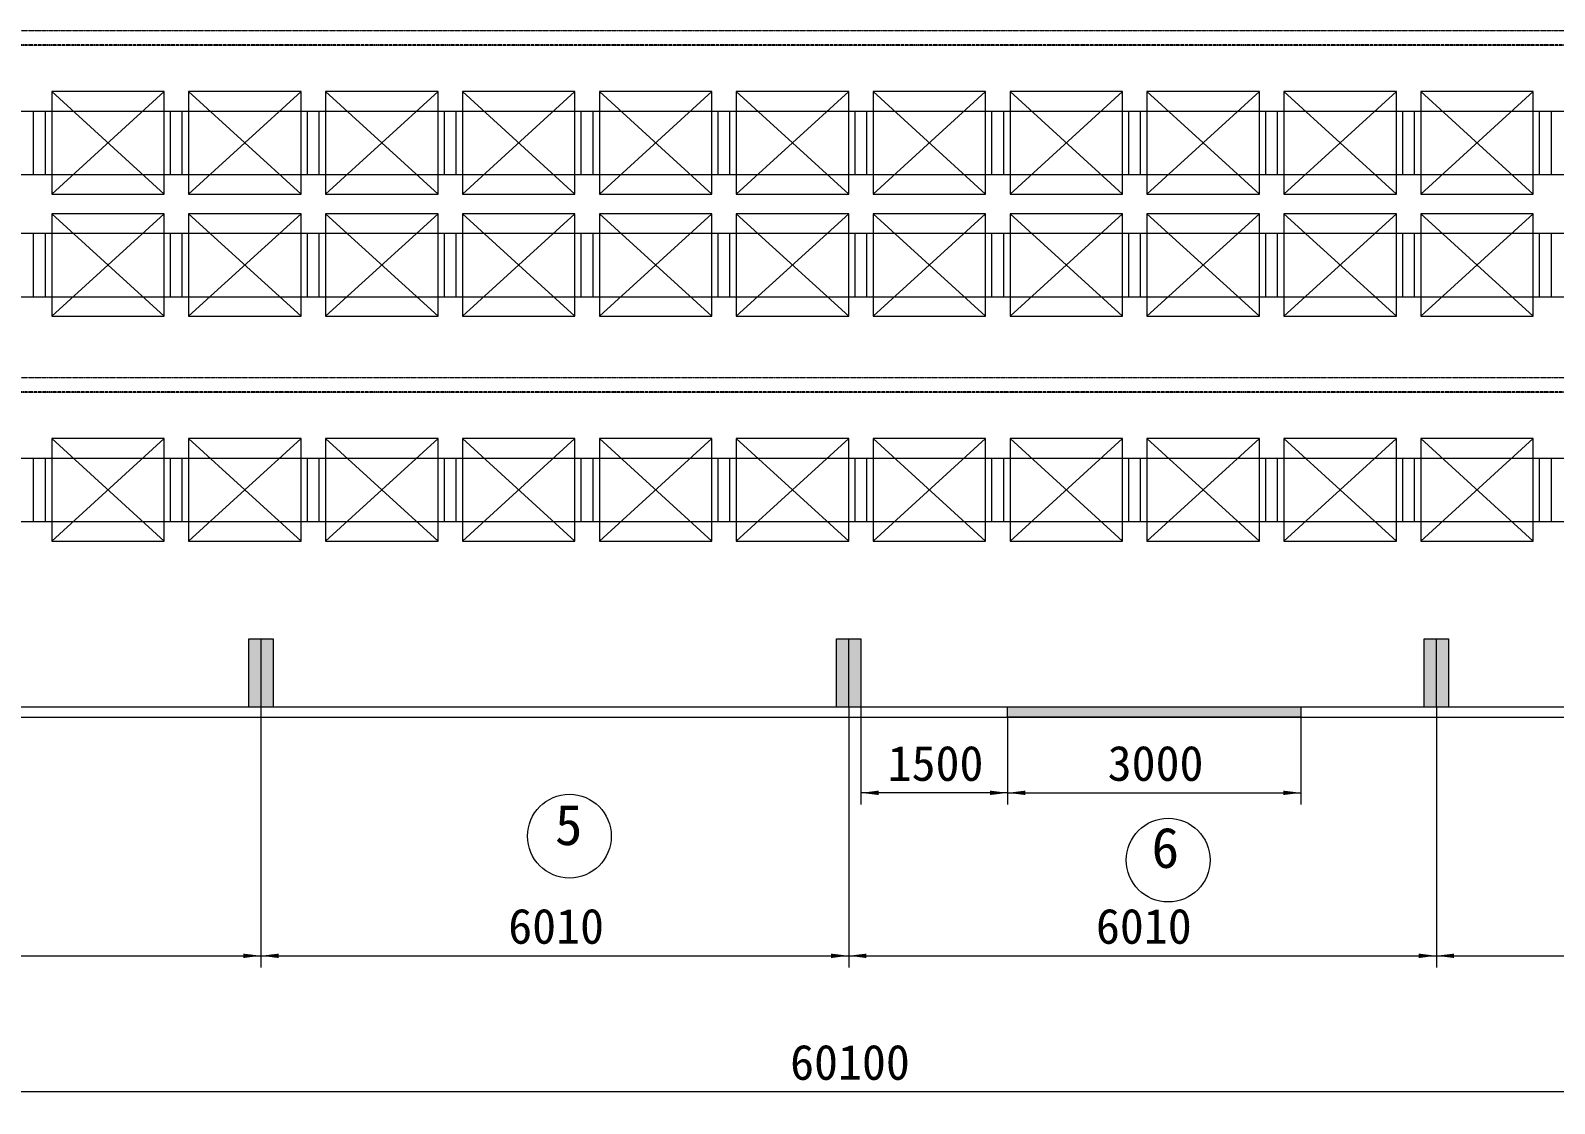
# Model space of a CAD drawing. Header units: millimetres. Extents: x -50460 to 50460, y -35640 to 35640.
# Drawn here: x -17587 to -2002, y -21345 to -10365 of the extents above; entities that cross this region are included whole.
import ezdxf

# ---------------------------------------------------------------- set-up
doc = ezdxf.new("R2010")
doc.units = ezdxf.units.MM
doc.linetypes.add('双点画线', pattern=[22, 12, -2, 2, -2, 2, -2])
doc.linetypes.add('点画线', pattern=[18, 12, -2, 2, -2])
doc.layers.get('0').update_dxf_attribs({"lineweight": 35})
for name, color, linetype, lineweight in [('7', 30, '双点画线', 18), ('PALLET', 4, 'Continuous', 18), ('RackFrame', 5, 'Continuous', 18), ('WALL-MOVE', 6, 'Continuous', 18), ('中心线层', 1, '点画线', 18), ('尺寸线层', 4, 'Continuous', 18), ('细实线', 2, 'Continuous', 18), ('细线', 7, 'Continuous', 18)]:
    doc.layers.add(name, color=color, linetype=linetype, lineweight=lineweight)
doc.dimstyles.new('AM_DEMATIC$0', dxfattribs={"dimscale": 120, "dimtxt": 3, "dimasz": 1.5, "dimexe": 1, "dimexo": 0, "dimgap": 1, "dimtad": 1, "dimdsep": 46, "dimtxsty": 'Standard', "dimblk": '_CAXARROW', "dimcen": 0, "dimdle": 3, "dimclrd": 256, "dimclre": 256, "dimclrt": 2, "dimadec": 0, "dimazin": 2, "dimtfac": 0.707107, "dimtdec": 3, "dimtmove": 0, "dimatfit": 3, "dimfxl": 0, "dimfrac": 2, "dimtolj": 1, "dimlwd": 18, "dimarcsym": 0})

# ---------------------------------------------------------------- blocks, each defined once
blk = doc.blocks.new('*X430')
at = {"layer": 'PALLET', "linetype": 'Continuous', "lineweight": 18}
for p, q in [((1835, 150), (685, 1200)), ((1835, 1200), (685, 150))]:
    blk.add_line(p, q, dxfattribs=at)
blk.add_lwpolyline([(1835, 1200), (685, 1200), (685, 150), (1835, 150), (1835, 1200)], dxfattribs=at)
blk = doc.blocks.new('*X431')
at = {"layer": 'PALLET', "linetype": 'Continuous', "lineweight": 18}
for p, q in [((1835, 150), (685, 1200)), ((1835, 1200), (685, 150))]:
    blk.add_line(p, q, dxfattribs=at)
blk.add_lwpolyline([(1835, 1200), (685, 1200), (685, 150), (1835, 150), (1835, 1200)], dxfattribs=at)
blk = doc.blocks.new('*X432')
at = {"layer": 'PALLET', "linetype": 'Continuous', "lineweight": 18}
for p, q in [((1835, 150), (685, 1200)), ((1835, 1200), (685, 150))]:
    blk.add_line(p, q, dxfattribs=at)
blk.add_lwpolyline([(1835, 1200), (685, 1200), (685, 150), (1835, 150), (1835, 1200)], dxfattribs=at)
blk = doc.blocks.new('*X433')
at = {"layer": 'PALLET', "linetype": 'Continuous', "lineweight": 18}
for p, q in [((1835, 150), (685, 1200)), ((1835, 1200), (685, 150))]:
    blk.add_line(p, q, dxfattribs=at)
blk.add_lwpolyline([(1835, 1200), (685, 1200), (685, 150), (1835, 150), (1835, 1200)], dxfattribs=at)
blk = doc.blocks.new('*X434')
at = {"layer": 'PALLET', "linetype": 'Continuous', "lineweight": 18}
for p, q in [((1835, 150), (685, 1200)), ((1835, 1200), (685, 150))]:
    blk.add_line(p, q, dxfattribs=at)
blk.add_lwpolyline([(1835, 1200), (685, 1200), (685, 150), (1835, 150), (1835, 1200)], dxfattribs=at)
blk = doc.blocks.new('*X435')
at = {"layer": 'PALLET', "linetype": 'Continuous', "lineweight": 18}
for p, q in [((1835, 150), (685, 1200)), ((1835, 1200), (685, 150))]:
    blk.add_line(p, q, dxfattribs=at)
blk.add_lwpolyline([(1835, 1200), (685, 1200), (685, 150), (1835, 150), (1835, 1200)], dxfattribs=at)
blk = doc.blocks.new('*X436')
at = {"layer": 'PALLET', "linetype": 'Continuous', "lineweight": 18}
for p, q in [((1835, 150), (685, 1200)), ((1835, 1200), (685, 150))]:
    blk.add_line(p, q, dxfattribs=at)
blk.add_lwpolyline([(1835, 1200), (685, 1200), (685, 150), (1835, 150), (1835, 1200)], dxfattribs=at)
blk = doc.blocks.new('*X437')
at = {"layer": 'PALLET', "linetype": 'Continuous', "lineweight": 18}
for p, q in [((1835, 150), (685, 1200)), ((1835, 1200), (685, 150))]:
    blk.add_line(p, q, dxfattribs=at)
blk.add_lwpolyline([(1835, 1200), (685, 1200), (685, 150), (1835, 150), (1835, 1200)], dxfattribs=at)
blk = doc.blocks.new('*X438')
at = {"layer": 'PALLET', "linetype": 'Continuous', "lineweight": 18}
for p, q in [((1835, 150), (685, 1200)), ((1835, 1200), (685, 150))]:
    blk.add_line(p, q, dxfattribs=at)
blk.add_lwpolyline([(1835, 1200), (685, 1200), (685, 150), (1835, 150), (1835, 1200)], dxfattribs=at)
blk = doc.blocks.new('*X439')
at = {"layer": 'PALLET', "linetype": 'Continuous', "lineweight": 18}
for p, q in [((1835, 150), (685, 1200)), ((1835, 1200), (685, 150))]:
    blk.add_line(p, q, dxfattribs=at)
blk.add_lwpolyline([(1835, 1200), (685, 1200), (685, 150), (1835, 150), (1835, 1200)], dxfattribs=at)
blk = doc.blocks.new('*X440')
at = {"layer": 'PALLET', "linetype": 'Continuous', "lineweight": 18}
for p, q in [((1835, 150), (685, 1200)), ((1835, 1200), (685, 150))]:
    blk.add_line(p, q, dxfattribs=at)
blk.add_lwpolyline([(1835, 1200), (685, 1200), (685, 150), (1835, 150), (1835, 1200)], dxfattribs=at)
blk = doc.blocks.new('*X462')
at = {"layer": 'PALLET', "linetype": 'Continuous', "lineweight": 18}
for p, q in [((1835, 150), (685, 1200)), ((1835, 1200), (685, 150))]:
    blk.add_line(p, q, dxfattribs=at)
blk.add_lwpolyline([(1835, 1200), (685, 1200), (685, 150), (1835, 150), (1835, 1200)], dxfattribs=at)
blk = doc.blocks.new('*X463')
at = {"layer": 'PALLET', "linetype": 'Continuous', "lineweight": 18}
for p, q in [((1835, 150), (685, 1200)), ((1835, 1200), (685, 150))]:
    blk.add_line(p, q, dxfattribs=at)
blk.add_lwpolyline([(1835, 1200), (685, 1200), (685, 150), (1835, 150), (1835, 1200)], dxfattribs=at)
blk = doc.blocks.new('*X464')
at = {"layer": 'PALLET', "linetype": 'Continuous', "lineweight": 18}
for p, q in [((1835, 150), (685, 1200)), ((1835, 1200), (685, 150))]:
    blk.add_line(p, q, dxfattribs=at)
blk.add_lwpolyline([(1835, 1200), (685, 1200), (685, 150), (1835, 150), (1835, 1200)], dxfattribs=at)
blk = doc.blocks.new('*X465')
at = {"layer": 'PALLET', "linetype": 'Continuous', "lineweight": 18}
for p, q in [((1835, 150), (685, 1200)), ((1835, 1200), (685, 150))]:
    blk.add_line(p, q, dxfattribs=at)
blk.add_lwpolyline([(1835, 1200), (685, 1200), (685, 150), (1835, 150), (1835, 1200)], dxfattribs=at)
blk = doc.blocks.new('*X466')
at = {"layer": 'PALLET', "linetype": 'Continuous', "lineweight": 18}
for p, q in [((1835, 150), (685, 1200)), ((1835, 1200), (685, 150))]:
    blk.add_line(p, q, dxfattribs=at)
blk.add_lwpolyline([(1835, 1200), (685, 1200), (685, 150), (1835, 150), (1835, 1200)], dxfattribs=at)
blk = doc.blocks.new('*X467')
at = {"layer": 'PALLET', "linetype": 'Continuous', "lineweight": 18}
for p, q in [((1835, 150), (685, 1200)), ((1835, 1200), (685, 150))]:
    blk.add_line(p, q, dxfattribs=at)
blk.add_lwpolyline([(1835, 1200), (685, 1200), (685, 150), (1835, 150), (1835, 1200)], dxfattribs=at)
blk = doc.blocks.new('*X468')
at = {"layer": 'PALLET', "linetype": 'Continuous', "lineweight": 18}
for p, q in [((1835, 150), (685, 1200)), ((1835, 1200), (685, 150))]:
    blk.add_line(p, q, dxfattribs=at)
blk.add_lwpolyline([(1835, 1200), (685, 1200), (685, 150), (1835, 150), (1835, 1200)], dxfattribs=at)
blk = doc.blocks.new('*X469')
at = {"layer": 'PALLET', "linetype": 'Continuous', "lineweight": 18}
for p, q in [((1835, 150), (685, 1200)), ((1835, 1200), (685, 150))]:
    blk.add_line(p, q, dxfattribs=at)
blk.add_lwpolyline([(1835, 1200), (685, 1200), (685, 150), (1835, 150), (1835, 1200)], dxfattribs=at)
blk = doc.blocks.new('*X470')
at = {"layer": 'PALLET', "linetype": 'Continuous', "lineweight": 18}
for p, q in [((1835, 150), (685, 1200)), ((1835, 1200), (685, 150))]:
    blk.add_line(p, q, dxfattribs=at)
blk.add_lwpolyline([(1835, 1200), (685, 1200), (685, 150), (1835, 150), (1835, 1200)], dxfattribs=at)
blk = doc.blocks.new('*X471')
at = {"layer": 'PALLET', "linetype": 'Continuous', "lineweight": 18}
for p, q in [((1835, 150), (685, 1200)), ((1835, 1200), (685, 150))]:
    blk.add_line(p, q, dxfattribs=at)
blk.add_lwpolyline([(1835, 1200), (685, 1200), (685, 150), (1835, 150), (1835, 1200)], dxfattribs=at)
blk = doc.blocks.new('*X472')
at = {"layer": 'PALLET', "linetype": 'Continuous', "lineweight": 18}
for p, q in [((1835, 150), (685, 1200)), ((1835, 1200), (685, 150))]:
    blk.add_line(p, q, dxfattribs=at)
blk.add_lwpolyline([(1835, 1200), (685, 1200), (685, 150), (1835, 150), (1835, 1200)], dxfattribs=at)
blk = doc.blocks.new('*X494')
at = {"layer": 'PALLET', "linetype": 'Continuous', "lineweight": 18}
for p, q in [((1835, 150), (685, 1200)), ((1835, 1200), (685, 150))]:
    blk.add_line(p, q, dxfattribs=at)
blk.add_lwpolyline([(1835, 1200), (685, 1200), (685, 150), (1835, 150), (1835, 1200)], dxfattribs=at)
blk = doc.blocks.new('*X495')
at = {"layer": 'PALLET', "linetype": 'Continuous', "lineweight": 18}
for p, q in [((1835, 150), (685, 1200)), ((1835, 1200), (685, 150))]:
    blk.add_line(p, q, dxfattribs=at)
blk.add_lwpolyline([(1835, 1200), (685, 1200), (685, 150), (1835, 150), (1835, 1200)], dxfattribs=at)
blk = doc.blocks.new('*X496')
at = {"layer": 'PALLET', "linetype": 'Continuous', "lineweight": 18}
for p, q in [((1835, 150), (685, 1200)), ((1835, 1200), (685, 150))]:
    blk.add_line(p, q, dxfattribs=at)
blk.add_lwpolyline([(1835, 1200), (685, 1200), (685, 150), (1835, 150), (1835, 1200)], dxfattribs=at)
blk = doc.blocks.new('*X497')
at = {"layer": 'PALLET', "linetype": 'Continuous', "lineweight": 18}
for p, q in [((1835, 150), (685, 1200)), ((1835, 1200), (685, 150))]:
    blk.add_line(p, q, dxfattribs=at)
blk.add_lwpolyline([(1835, 1200), (685, 1200), (685, 150), (1835, 150), (1835, 1200)], dxfattribs=at)
blk = doc.blocks.new('*X498')
at = {"layer": 'PALLET', "linetype": 'Continuous', "lineweight": 18}
for p, q in [((1835, 150), (685, 1200)), ((1835, 1200), (685, 150))]:
    blk.add_line(p, q, dxfattribs=at)
blk.add_lwpolyline([(1835, 1200), (685, 1200), (685, 150), (1835, 150), (1835, 1200)], dxfattribs=at)
blk = doc.blocks.new('*X499')
at = {"layer": 'PALLET', "linetype": 'Continuous', "lineweight": 18}
for p, q in [((1835, 150), (685, 1200)), ((1835, 1200), (685, 150))]:
    blk.add_line(p, q, dxfattribs=at)
blk.add_lwpolyline([(1835, 1200), (685, 1200), (685, 150), (1835, 150), (1835, 1200)], dxfattribs=at)
blk = doc.blocks.new('*X500')
at = {"layer": 'PALLET', "linetype": 'Continuous', "lineweight": 18}
for p, q in [((1835, 150), (685, 1200)), ((1835, 1200), (685, 150))]:
    blk.add_line(p, q, dxfattribs=at)
blk.add_lwpolyline([(1835, 1200), (685, 1200), (685, 150), (1835, 150), (1835, 1200)], dxfattribs=at)
blk = doc.blocks.new('*X501')
at = {"layer": 'PALLET', "linetype": 'Continuous', "lineweight": 18}
for p, q in [((1835, 150), (685, 1200)), ((1835, 1200), (685, 150))]:
    blk.add_line(p, q, dxfattribs=at)
blk.add_lwpolyline([(1835, 1200), (685, 1200), (685, 150), (1835, 150), (1835, 1200)], dxfattribs=at)
blk = doc.blocks.new('*X502')
at = {"layer": 'PALLET', "linetype": 'Continuous', "lineweight": 18}
for p, q in [((1835, 150), (685, 1200)), ((1835, 1200), (685, 150))]:
    blk.add_line(p, q, dxfattribs=at)
blk.add_lwpolyline([(1835, 1200), (685, 1200), (685, 150), (1835, 150), (1835, 1200)], dxfattribs=at)
blk = doc.blocks.new('*X503')
at = {"layer": 'PALLET', "linetype": 'Continuous', "lineweight": 18}
for p, q in [((1835, 150), (685, 1200)), ((1835, 1200), (685, 150))]:
    blk.add_line(p, q, dxfattribs=at)
blk.add_lwpolyline([(1835, 1200), (685, 1200), (685, 150), (1835, 150), (1835, 1200)], dxfattribs=at)
blk = doc.blocks.new('*X504')
at = {"layer": 'PALLET', "linetype": 'Continuous', "lineweight": 18}
for p, q in [((1835, 150), (685, 1200)), ((1835, 1200), (685, 150))]:
    blk.add_line(p, q, dxfattribs=at)
blk.add_lwpolyline([(1835, 1200), (685, 1200), (685, 150), (1835, 150), (1835, 1200)], dxfattribs=at)
blk = doc.blocks.new('*X760')
at = {"layer": '尺寸线层'}
h = blk.add_hatch(color=256, dxfattribs=at)
h.paths.add_polyline_path([(-125, 0), (-125, -331), (-125, -700), (0, -700), (0, 0)], flags=0)
h.paths.add_polyline_path([(0, 0), (0, -348), (0, -700), (125, -700), (125, 0)], flags=0)
for p, q in [((-125, -700), (-125, 0)), ((-125, 0), (125, 0)), ((0, -700), (0, 0)), ((125, 0), (125, -700)), ((125, -700), (-125, -700))]:
    blk.add_line(p, q, dxfattribs=at)
blk = doc.blocks.new('*X761')
at = {"layer": '尺寸线层'}
h = blk.add_hatch(color=256, dxfattribs=at)
h.paths.add_polyline_path([(-125, 0), (-125, -331), (-125, -700), (0, -700), (0, 0)], flags=0)
h.paths.add_polyline_path([(0, 0), (0, -348), (0, -700), (125, -700), (125, 0)], flags=0)
for p, q in [((-125, -700), (-125, 0)), ((-125, 0), (125, 0)), ((0, -700), (0, 0)), ((125, 0), (125, -700)), ((125, -700), (-125, -700))]:
    blk.add_line(p, q, dxfattribs=at)
blk = doc.blocks.new('*X762')
at = {"layer": '尺寸线层'}
h = blk.add_hatch(color=256, dxfattribs=at)
h.paths.add_polyline_path([(-125, 0), (-125, -331), (-125, -700), (0, -700), (0, 0)], flags=0)
h.paths.add_polyline_path([(0, 0), (0, -348), (0, -700), (125, -700), (125, 0)], flags=0)
for p, q in [((-125, -700), (-125, 0)), ((-125, 0), (125, 0)), ((0, -700), (0, 0)), ((125, 0), (125, -700)), ((125, -700), (-125, -700))]:
    blk.add_line(p, q, dxfattribs=at)
blk = doc.blocks.new('*X753')
at = {"layer": '尺寸线层'}
for name, p in [('*X762', (-36060, 0)), ('*X761', (-30050, 0)), ('*X760', (-24040, 0))]:
    blk.add_blockref(name, p, dxfattribs=at)
blk = doc.blocks.new('*X765')
at = {"layer": '尺寸线层', "linetype": 'Continuous', "lineweight": 18}
for points in [[(-7595, -18166), (-7415, -18143), (-7415, -18188)], [(-4595, -18166), (-4775, -18143), (-4775, -18188)]]:
    blk.add_hatch(color=256, dxfattribs=at).paths.add_polyline_path(points, flags=0)
at = {"layer": '尺寸线层'}
for p, q in [((-7595, -17390), (-7595, -18286)), ((-4595, -17390), (-4595, -18286))]:
    blk.add_line(p, q, dxfattribs=at)
at = {"layer": '尺寸线层', "linetype": 'Continuous', "lineweight": 18}
blk.add_line((-7595, -18166), (-4595, -18166), dxfattribs=at)
at = {"layer": '尺寸线层', "color": 2, "insert": (-6082, -17866), "char_height": 360, "width": 1936, "attachment_point": 5, "line_spacing_factor": 1.37}
blk.add_mtext('3000', dxfattribs=at)
blk = doc.blocks.new('_CAXARROW')
blk.add_hatch(color=0).paths.add_polyline_path([(0, 0), (-1, 0.125), (-1, -0.125)], flags=0)
blk = doc.blocks.new('*X766')
at = {"layer": '尺寸线层', "linetype": 'Continuous', "lineweight": 18}
for points in [[(-9095, -18166), (-8915, -18188), (-8915, -18143)], [(-7595, -18166), (-7775, -18188), (-7775, -18143)]]:
    blk.add_hatch(color=256, dxfattribs=at).paths.add_polyline_path(points, flags=0)
at = {"layer": '尺寸线层'}
for p, q in [((-9095, -17290), (-9095, -18286)), ((-7595, -17390), (-7595, -18286))]:
    blk.add_line(p, q, dxfattribs=at)
at = {"layer": '尺寸线层', "linetype": 'Continuous', "lineweight": 18}
blk.add_line((-7595, -18166), (-9095, -18166), dxfattribs=at)
at = {"layer": '尺寸线层', "color": 2, "insert": (-8332, -17866), "char_height": 360, "width": 1880, "attachment_point": 5, "line_spacing_factor": 1.37}
blk.add_mtext('1500', dxfattribs=at)
blk = doc.blocks.new('*X772')
at = {"layer": '尺寸线层', "linetype": 'Continuous', "lineweight": 18}
for points in [[(-21240, -19833), (-21060, -19811), (-21060, -19856)], [(-15230, -19833), (-15410, -19811), (-15410, -19856)]]:
    blk.add_hatch(color=256, dxfattribs=at).paths.add_polyline_path(points, flags=0)
at = {"layer": '尺寸线层'}
for p, q in [((-21240, -17290), (-21240, -19953)), ((-15230, -17290), (-15230, -19953))]:
    blk.add_line(p, q, dxfattribs=at)
at = {"layer": '尺寸线层', "linetype": 'Continuous', "lineweight": 18}
blk.add_line((-21240, -19833), (-15230, -19833), dxfattribs=at)
at = {"layer": '尺寸线层', "color": 2, "insert": (-18222, -19533), "char_height": 360, "width": 1948, "attachment_point": 5, "line_spacing_factor": 1.37}
blk.add_mtext('6010', dxfattribs=at)
blk = doc.blocks.new('*X773')
at = {"layer": '尺寸线层', "linetype": 'Continuous', "lineweight": 18}
for points in [[(-15230, -19833), (-15050, -19811), (-15050, -19856)], [(-9220, -19833), (-9400, -19811), (-9400, -19856)]]:
    blk.add_hatch(color=256, dxfattribs=at).paths.add_polyline_path(points, flags=0)
at = {"layer": '尺寸线层'}
for p, q in [((-15230, -17290), (-15230, -19953)), ((-9220, -17290), (-9220, -19953))]:
    blk.add_line(p, q, dxfattribs=at)
at = {"layer": '尺寸线层', "linetype": 'Continuous', "lineweight": 18}
blk.add_line((-15230, -19833), (-9220, -19833), dxfattribs=at)
at = {"layer": '尺寸线层', "color": 2, "insert": (-12212, -19533), "char_height": 360, "width": 1948, "attachment_point": 5, "line_spacing_factor": 1.37}
blk.add_mtext('6010', dxfattribs=at)
blk = doc.blocks.new('*X774')
at = {"layer": '尺寸线层', "linetype": 'Continuous', "lineweight": 18}
for points in [[(-9220, -19833), (-9040, -19811), (-9040, -19856)], [(-3210, -19833), (-3390, -19811), (-3390, -19856)]]:
    blk.add_hatch(color=256, dxfattribs=at).paths.add_polyline_path(points, flags=0)
at = {"layer": '尺寸线层'}
for p, q in [((-9220, -17290), (-9220, -19953)), ((-3210, -17290), (-3210, -19953))]:
    blk.add_line(p, q, dxfattribs=at)
at = {"layer": '尺寸线层', "linetype": 'Continuous', "lineweight": 18}
blk.add_line((-9220, -19833), (-3210, -19833), dxfattribs=at)
at = {"layer": '尺寸线层', "color": 2, "insert": (-6202, -19533), "char_height": 360, "width": 1948, "attachment_point": 5, "line_spacing_factor": 1.37}
blk.add_mtext('6010', dxfattribs=at)
blk = doc.blocks.new('*X775')
at = {"layer": '尺寸线层', "linetype": 'Continuous', "lineweight": 18}
for points in [[(-3210, -19833), (-3030, -19811), (-3030, -19856)], [(2800, -19833), (2620, -19811), (2620, -19856)]]:
    blk.add_hatch(color=256, dxfattribs=at).paths.add_polyline_path(points, flags=0)
at = {"layer": '尺寸线层'}
for p, q in [((-3210, -17290), (-3210, -19953)), ((2800, -17290), (2800, -19953))]:
    blk.add_line(p, q, dxfattribs=at)
at = {"layer": '尺寸线层', "linetype": 'Continuous', "lineweight": 18}
blk.add_line((-3210, -19833), (2800, -19833), dxfattribs=at)
at = {"layer": '尺寸线层', "color": 2, "insert": (-192, -19533), "char_height": 360, "width": 1948, "attachment_point": 5, "line_spacing_factor": 1.37}
blk.add_mtext('6010', dxfattribs=at)
blk = doc.blocks.new('*X779')
at = {"layer": '尺寸线层', "linetype": 'Continuous', "lineweight": 18}
for points in [[(-39270, -21225), (-39090, -21247), (-39090, -21202)], [(20830, -21225), (20650, -21247), (20650, -21202)]]:
    blk.add_hatch(color=256, dxfattribs=at).paths.add_polyline_path(points, flags=0)
at = {"layer": '尺寸线层'}
for p, q in [((-39270, -17290), (-39270, -21345)), ((20830, -17290), (20830, -21345))]:
    blk.add_line(p, q, dxfattribs=at)
at = {"layer": '尺寸线层', "linetype": 'Continuous', "lineweight": 18}
blk.add_line((20830, -21225), (-39270, -21225), dxfattribs=at)
at = {"layer": '尺寸线层', "color": 2, "insert": (-9207, -20925), "char_height": 360, "width": 2460, "attachment_point": 5, "line_spacing_factor": 1.37}
blk.add_mtext('60100', dxfattribs=at)

msp = doc.modelspace()

# ---------------------------------------------------------------- hatches: boundary and pattern name
at = {"layer": '细实线'}
msp.add_hatch(color=256, dxfattribs=at).paths.add_polyline_path([(-4594.742, -17289.726), (-4594.742, -17368.075), (-4594.742, -17389.726), (-7594.742, -17389.726), (-7594.742, -17289.726)], flags=0)

# ---------------------------------------------------------------- linework, layer by layer
at = {"layer": '7', "linetype": '双点画线', "lineweight": 25}
for p, q in [((17505.258, -10514.726), (-36301.742, -10514.726)), ((17505.258, -14064.726), (-36301.742, -14064.726))]:
    msp.add_line(p, q, dxfattribs=at)
at = {"layer": 'RackFrame'}
for p, q in [((-32954.742, -11189.726), (14765.258, -11189.726)), ((-17554.742, -11839.726), (-17554.742, -11189.726)), ((-17434.742, -11839.726), (-17434.742, -11189.726)), ((-16154.742, -11839.726), (-16154.742, -11189.726)), ((-16034.742, -11839.726), (-16034.742, -11189.726)), ((-14754.742, -11839.726), (-14754.742, -11189.726)), ((-14634.742, -11839.726), (-14634.742, -11189.726)), ((-13354.742, -11839.726), (-13354.742, -11189.726)), ((-13234.742, -11839.726), (-13234.742, -11189.726)), ((-11954.742, -11839.726), (-11954.742, -11189.726)), ((-11834.742, -11839.726), (-11834.742, -11189.726)), ((-10554.742, -11839.726), (-10554.742, -11189.726)), ((-10434.742, -11839.726), (-10434.742, -11189.726)), ((-9154.742, -11839.726), (-9154.742, -11189.726)), ((-9034.742, -11839.726), (-9034.742, -11189.726)), ((-7754.742, -11839.726), (-7754.742, -11189.726)), ((-7634.742, -11839.726), (-7634.742, -11189.726)), ((-6354.742, -11839.726), (-6354.742, -11189.726)), ((-6234.742, -11839.726), (-6234.742, -11189.726)), ((-4954.742, -11839.726), (-4954.742, -11189.726)), ((-4834.742, -11839.726), (-4834.742, -11189.726)), ((-3554.742, -11839.726), (-3554.742, -11189.726)), ((-3434.742, -11839.726), (-3434.742, -11189.726)), ((-2154.742, -11839.726), (-2154.742, -11189.726)), ((-2034.742, -11839.726), (-2034.742, -11189.726)), ((-32954.742, -11839.726), (14765.258, -11839.726)), ((-32954.742, -12439.726), (14765.258, -12439.726)), ((-17554.742, -13089.726), (-17554.742, -12439.726)), ((-17434.742, -13089.726), (-17434.742, -12439.726)), ((-16154.742, -13089.726), (-16154.742, -12439.726)), ((-16034.742, -13089.726), (-16034.742, -12439.726)), ((-14754.742, -13089.726), (-14754.742, -12439.726)), ((-14634.742, -13089.726), (-14634.742, -12439.726)), ((-13354.742, -13089.726), (-13354.742, -12439.726)), ((-13234.742, -13089.726), (-13234.742, -12439.726)), ((-11954.742, -13089.726), (-11954.742, -12439.726)), ((-11834.742, -13089.726), (-11834.742, -12439.726)), ((-10554.742, -13089.726), (-10554.742, -12439.726)), ((-10434.742, -13089.726), (-10434.742, -12439.726)), ((-9154.742, -13089.726), (-9154.742, -12439.726)), ((-9034.742, -13089.726), (-9034.742, -12439.726)), ((-7754.742, -13089.726), (-7754.742, -12439.726)), ((-7634.742, -13089.726), (-7634.742, -12439.726)), ((-6354.742, -13089.726), (-6354.742, -12439.726)), ((-6234.742, -13089.726), (-6234.742, -12439.726)), ((-4954.742, -13089.726), (-4954.742, -12439.726)), ((-4834.742, -13089.726), (-4834.742, -12439.726)), ((-3554.742, -13089.726), (-3554.742, -12439.726)), ((-3434.742, -13089.726), (-3434.742, -12439.726)), ((-2154.742, -13089.726), (-2154.742, -12439.726)), ((-2034.742, -13089.726), (-2034.742, -12439.726)), ((-32954.742, -13089.726), (14765.258, -13089.726)), ((-32954.742, -14739.726), (14765.258, -14739.726)), ((-17554.742, -15389.726), (-17554.742, -14739.726)), ((-17434.742, -15389.726), (-17434.742, -14739.726)), ((-16154.742, -15389.726), (-16154.742, -14739.726)), ((-16034.742, -15389.726), (-16034.742, -14739.726)), ((-14754.742, -15389.726), (-14754.742, -14739.726)), ((-14634.742, -15389.726), (-14634.742, -14739.726)), ((-13354.742, -15389.726), (-13354.742, -14739.726)), ((-13234.742, -15389.726), (-13234.742, -14739.726)), ((-11954.742, -15389.726), (-11954.742, -14739.726)), ((-11834.742, -15389.726), (-11834.742, -14739.726)), ((-10554.742, -15389.726), (-10554.742, -14739.726)), ((-10434.742, -15389.726), (-10434.742, -14739.726)), ((-9154.742, -15389.726), (-9154.742, -14739.726)), ((-9034.742, -15389.726), (-9034.742, -14739.726)), ((-7754.742, -15389.726), (-7754.742, -14739.726)), ((-7634.742, -15389.726), (-7634.742, -14739.726)), ((-6354.742, -15389.726), (-6354.742, -14739.726)), ((-6234.742, -15389.726), (-6234.742, -14739.726)), ((-4954.742, -15389.726), (-4954.742, -14739.726)), ((-4834.742, -15389.726), (-4834.742, -14739.726)), ((-3554.742, -15389.726), (-3554.742, -14739.726)), ((-3434.742, -15389.726), (-3434.742, -14739.726)), ((-2154.742, -15389.726), (-2154.742, -14739.726)), ((-2034.742, -15389.726), (-2034.742, -14739.726)), ((-32954.742, -15389.726), (14765.258, -15389.726))]:
    msp.add_line(p, q, dxfattribs=at)
at = {"layer": 'WALL-MOVE'}
for p, q in [((-10844.742, -17289.726), (-39394.742, -17289.726)), ((20955.258, -17289.726), (-10844.742, -17289.726)), ((-39394.742, -17389.726), (-13844.742, -17389.726)), ((-13844.742, -17389.726), (20955.258, -17389.726))]:
    msp.add_line(p, q, dxfattribs=at)
at = {"layer": '中心线层'}
for p, q in [((-32954.742, -10364.726), (14765.258, -10364.726)), ((-32954.742, -13914.726), (14765.258, -13914.726))]:
    msp.add_line(p, q, dxfattribs=at)
at = {"layer": '尺寸线层'}
for p, q in [((-7594.742, -17389.726), (-7594.742, -17289.726)), ((-4594.742, -17289.726), (-7594.742, -17289.726)), ((-4594.742, -17389.726), (-4594.742, -17289.726)), ((-4594.742, -17389.726), (-7594.742, -17389.726))]:
    msp.add_line(p, q, dxfattribs=at)
for centre in [(-12076.295, -18608.96), (-5953.044, -18854.262)]:
    msp.add_circle(centre, 428.432, dxfattribs=at)

# ---------------------------------------------------------------- block references
msp.add_blockref('*X753', (20830.258, -16589.726), dxfattribs=at)
at = {"layer": '细线'}
for name, p in [('*X440', (-18054.742, -12189.726)), ('*X439', (-16654.742, -12189.726)), ('*X438', (-15254.742, -12189.726)), ('*X437', (-13854.742, -12189.726)), ('*X436', (-12454.742, -12189.726)), ('*X435', (-11054.742, -12189.726)), ('*X434', (-9654.742, -12189.726)), ('*X433', (-8254.742, -12189.726)), ('*X432', (-6854.742, -12189.726)), ('*X431', (-5454.742, -12189.726)), ('*X430', (-4054.742, -12189.726)), ('*X472', (-18054.742, -13439.726)), ('*X471', (-16654.742, -13439.726)), ('*X470', (-15254.742, -13439.726)), ('*X469', (-13854.742, -13439.726)), ('*X468', (-12454.742, -13439.726)), ('*X467', (-11054.742, -13439.726)), ('*X466', (-9654.742, -13439.726)), ('*X465', (-8254.742, -13439.726)), ('*X464', (-6854.742, -13439.726)), ('*X463', (-5454.742, -13439.726)), ('*X462', (-4054.742, -13439.726)), ('*X504', (-18054.742, -15739.726)), ('*X503', (-16654.742, -15739.726)), ('*X502', (-15254.742, -15739.726)), ('*X501', (-13854.742, -15739.726)), ('*X500', (-12454.742, -15739.726)), ('*X499', (-11054.742, -15739.726)), ('*X498', (-9654.742, -15739.726)), ('*X497', (-8254.742, -15739.726)), ('*X496', (-6854.742, -15739.726)), ('*X495', (-5454.742, -15739.726)), ('*X494', (-4054.742, -15739.726))]:
    msp.add_blockref(name, p, dxfattribs=at)

# ---------------------------------------------------------------- texts
at = {"layer": '尺寸线层', "char_height": 413.743, "width": 486.11421, "attachment_point": 1, "line_spacing_factor": 1.37}
for s, insert in [('5', (-12223.907, -18286.331)), ('6', (-6122.737, -18520.373))]:
    msp.add_mtext(s, dxfattribs=dict(at, insert=insert))

# ---------------------------------------------------------------- dimensions: what is measured, and where the dimension line sits
at = {"layer": '尺寸线层'}
for base, p1, p2, picture, middle in [((-39269.742, -21224.972), (20830.258, -17289.726), (-39269.742, -17289.726), '*X779', (-9219.742, -21224.972)), ((-15229.742, -19833.461), (-21239.742, -17289.726), (-15229.742, -17289.726), '*X772', (-18234.742, -19833.461)), ((-9219.742, -19833.461), (-15229.742, -17289.726), (-9219.742, -17289.726), '*X773', (-12224.742, -19833.461)), ((-9094.742, -18165.704), (-7594.742, -17389.726), (-9094.742, -17289.726), '*X766', (-8344.742, -18165.704)), ((-3209.742, -19833.461), (-9219.742, -17289.726), (-3209.742, -17289.726), '*X774', (-6214.742, -19833.461)), ((2800.258, -19833.461), (-3209.742, -17289.726), (2800.258, -17289.726), '*X775', (-204.742, -19833.461)), ((-4594.742, -18165.704), (-7594.742, -17389.726), (-4594.742, -17389.726), '*X765', (-6094.742, -18165.704))]:
    dim = msp.add_linear_dim(base=base, p1=p1, p2=p2, dimstyle='AM_DEMATIC$0', override={"dimsah": 1, "dimtfill": 1, "dimtzin": 8}, dxfattribs=at)
    dim.commit()
    dim.dimension.update_dxf_attribs({"geometry": picture, "text_midpoint": middle})

doc.saveas('drawing.dxf')
